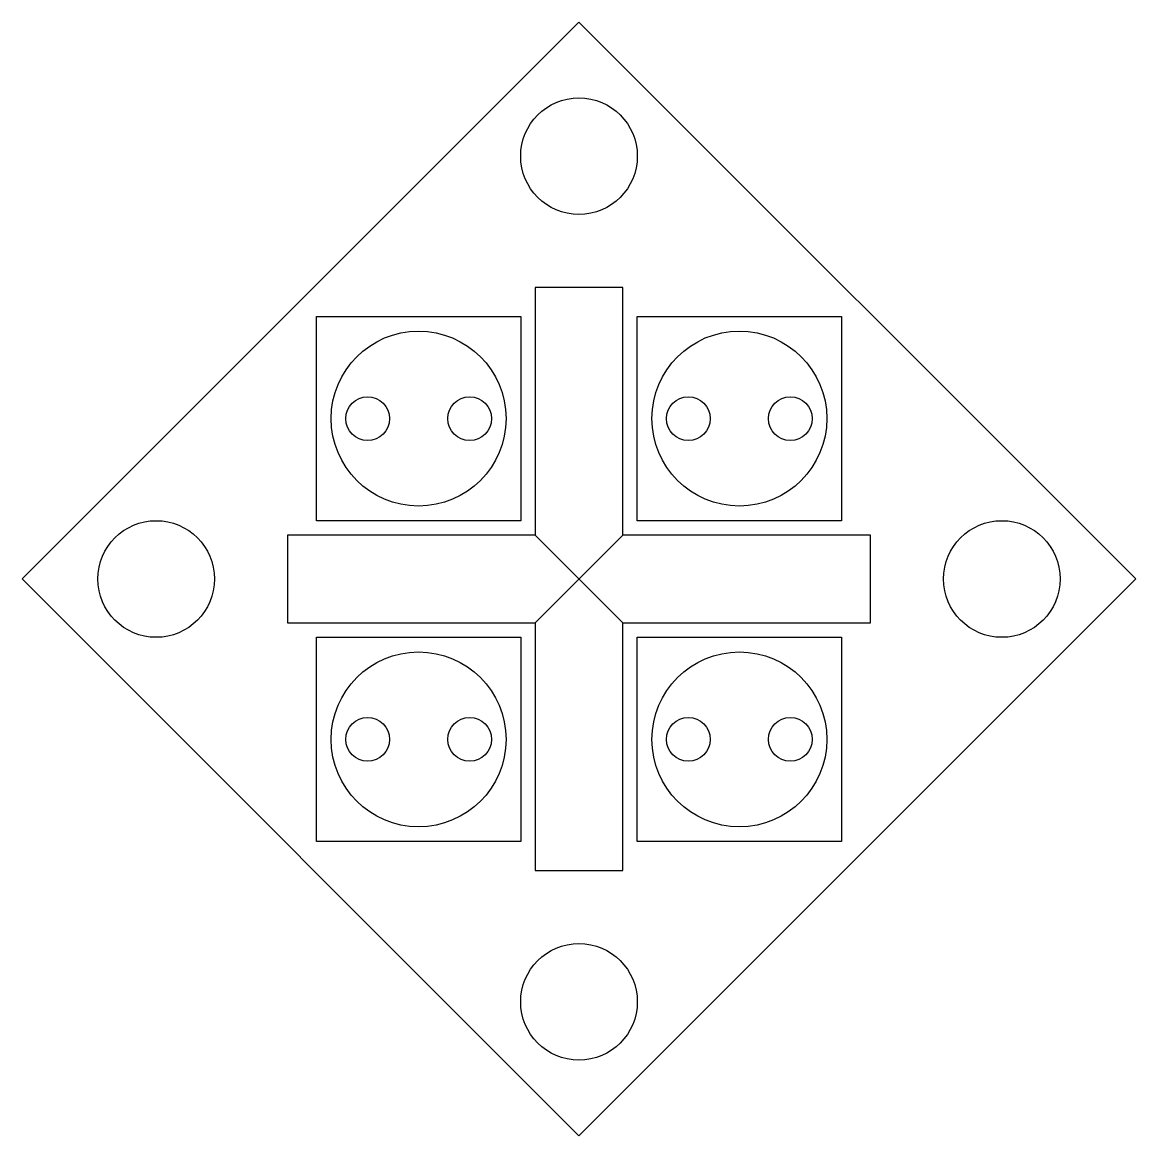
# Model space of a CAD drawing. Header units: millimetres. Extents: x -229.7 to -191.5, y 723.4 to 761.5.
import ezdxf

# ---------------------------------------------------------------- set-up
doc = ezdxf.new("R2010")
doc.units = ezdxf.units.MM
doc.layers.get('0').update_dxf_attribs({"true_color": 0xc2ced6})

msp = doc.modelspace()

# ---------------------------------------------------------------- linework, layer by layer
at = {"extrusion": (0, 0, -1)}
for p, q in [((-212.085, 740.946), (-209.085, 743.946)), ((-209.085, 740.946), (-212.085, 743.946))]:
    msp.add_line(p, q, dxfattribs=at)
for points in [[(-229.677, 742.446), (-210.585, 761.538), (-191.493, 742.446), (-210.585, 723.354)], [(-229.677, 742.446), (-210.585, 761.538), (-191.493, 742.446), (-210.585, 723.354)], [(-219.585, 751.446), (-212.585, 751.446), (-212.585, 744.446), (-219.585, 744.446)], [(-208.585, 751.446), (-201.585, 751.446), (-201.585, 744.446), (-208.585, 744.446)], [(-219.585, 740.446), (-212.585, 740.446), (-212.585, 733.446), (-219.585, 733.446)], [(-208.585, 740.446), (-201.585, 740.446), (-201.585, 733.446), (-208.585, 733.446)]]:
    msp.add_lwpolyline(points, close=True)
for points in [[(-209.085, 743.946), (-209.085, 752.446), (-212.085, 752.446), (-212.085, 743.946)], [(-212.085, 743.946), (-220.585, 743.946), (-220.585, 740.946), (-212.085, 740.946)], [(-209.085, 740.946), (-200.585, 740.946), (-200.585, 743.946), (-209.085, 743.946)], [(-212.085, 740.946), (-212.085, 732.446), (-209.085, 732.446), (-209.085, 740.946)]]:
    msp.add_lwpolyline(points)
for centre, radius in [((-210.585, 756.946), 2), ((-216.085, 747.946), 3), ((-205.085, 747.946), 3), ((-217.835, 747.946), 0.75), ((-214.335, 747.946), 0.75), ((-206.835, 747.946), 0.75), ((-203.335, 747.946), 0.75), ((-225.085, 742.446), 2), ((-196.085, 742.446), 2), ((-216.085, 736.946), 3), ((-205.085, 736.946), 3), ((-217.835, 736.946), 0.75), ((-214.335, 736.946), 0.75), ((-206.835, 736.946), 0.75), ((-203.335, 736.946), 0.75), ((-210.585, 727.946), 2)]:
    msp.add_circle(centre, radius)

doc.saveas('drawing.dxf')
